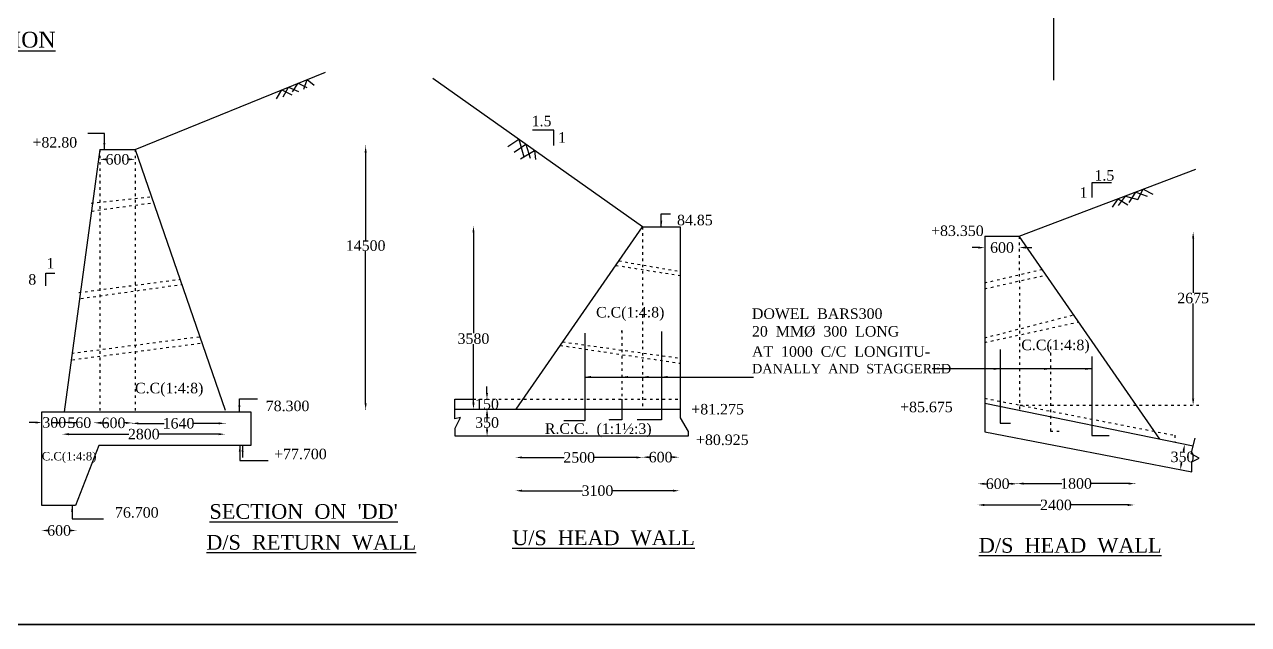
# Model space of a CAD drawing. Header units: millimetres. Extents: x 4535 to 233444, y 7325 to 109761.
# Drawn here: x 96961 to 155192, y 7325 to 35867 of the extents above; entities that cross this region are included whole.
import ezdxf

# ---------------------------------------------------------------- set-up
doc = ezdxf.new("R2010")
doc.units = ezdxf.units.MM
doc.header["$MEASUREMENT"] = 0
doc.linetypes.add('ACAD_ISO03W100', pattern=[30, 12, -18])
for name, color, linetype in [('DIM', 5, 'Continuous'), ('DO LINE', 3, 'Continuous'), ('DWG.LINE', 10, 'Continuous'), ('HATCH', 2, 'Continuous'), ('TEXT', 7, 'Continuous')]:
    doc.layers.add(name, color=color, linetype=linetype)
doc.layers.add('TITLE', color=7, linetype='Continuous', lineweight=30)
doc.styles.get("Standard").update_dxf_attribs({"font": 'TIMES.TTF', "height": 500})
doc.dimstyles.get("Standard").update_dxf_attribs({"dimtxt": 500, "dimasz": 300, "dimexe": 0.18, "dimexo": 0.0625, "dimgap": 0.09, "dimtad": 0, "dimtih": 1, "dimtoh": 1, "dimdec": 0, "dimzin": 0, "dimdsep": 46, "dimtxsty": 'Standard', "dimcen": 300, "dimclre": 256, "dimclrt": 4, "dimadec": 0, "dimazin": 0, "dimtfac": 1, "dimtdec": 0, "dimtofl": 0, "dimtmove": 0, "dimatfit": 3, "dimfxl": 5, "dimfxlon": 1, "dimtolj": 1, "dimtzin": 0, "dimarcsym": 0})

# ---------------------------------------------------------------- blocks, each defined once
blk = doc.blocks.new('*D96')
at = {"layer": 'Defpoints', "color": 0, "linetype": 'ByBlock', "ltscale": 0.2}
for p in [(97786, 16931), (98829, 16934), (98829, 16931)]:
    blk.add_point(p, dxfattribs=at)
at = {"layer": 'DIM', "color": 0, "linetype": 'ByBlock', "lineweight": -2, "ltscale": 0.2}
for p, q in [((97486, 16934), (97186, 16934)), ((99129, 16934), (99429, 16934))]:
    blk.add_line(p, q, dxfattribs=at)
at = {"layer": 'DIM', "lineweight": -2, "ltscale": 0.2}
blk.add_line((97786, 16931), (97786, 16934), dxfattribs=at)
at = {"layer": 'DIM', "linetype": 'ByBlock', "lineweight": -2, "ltscale": 0.2}
blk.add_line((98829, 16931), (98829, 16934), dxfattribs=at)
at = {"layer": 'DIM', "color": 0, "linetype": 'ByBlock', "ltscale": 0.2}
for points in [[(97486, 16984), (97486, 16884), (97786, 16934)], [(99129, 16984), (99129, 16884), (98829, 16934)]]:
    blk.add_solid(points, dxfattribs=at)
at = {"layer": 'DIM', "color": 4, "linetype": 'ByBlock', "ltscale": 0.2, "insert": (98378, 16934), "char_height": 500, "attachment_point": 5}
blk.add_mtext('\\A1;300', dxfattribs=at)
blk = doc.blocks.new('*D97')
at = {"layer": 'Defpoints', "color": 0, "linetype": 'ByBlock', "ltscale": 0.2}
for p in [(98829, 16931), (100310, 16931), (100310, 16922)]:
    blk.add_point(p, dxfattribs=at)
at = {"layer": 'DIM', "color": 0, "linetype": 'ByBlock', "lineweight": -2, "ltscale": 0.2}
for p, q in [((98529, 16922), (98229, 16922)), ((100610, 16922), (100910, 16922))]:
    blk.add_line(p, q, dxfattribs=at)
at = {"layer": 'DIM', "lineweight": -2, "ltscale": 0.2}
blk.add_line((98829, 16927), (98829, 16922), dxfattribs=at)
at = {"layer": 'DIM', "linetype": 'ByBlock', "lineweight": -2, "ltscale": 0.2}
blk.add_line((100310, 16927), (100310, 16922), dxfattribs=at)
at = {"layer": 'DIM', "color": 0, "linetype": 'ByBlock', "ltscale": 0.2}
for points in [[(98529, 16972), (98529, 16872), (98829, 16922)], [(100610, 16972), (100610, 16872), (100310, 16922)]]:
    blk.add_solid(points, dxfattribs=at)
at = {"layer": 'DIM', "color": 4, "linetype": 'ByBlock', "ltscale": 0.2, "insert": (99570, 16922), "char_height": 500, "attachment_point": 5}
blk.add_mtext('\\A1;560', dxfattribs=at)
blk = doc.blocks.new('*D98')
at = {"layer": 'Defpoints', "color": 0, "linetype": 'ByBlock', "ltscale": 0.2}
for p in [(100310, 16925), (102084, 16925), (102084, 16914)]:
    blk.add_point(p, dxfattribs=at)
at = {"layer": 'DIM', "lineweight": -2, "ltscale": 0.2}
blk.add_line((100310, 16919), (100310, 16914), dxfattribs=at)
at = {"layer": 'DIM', "color": 0, "linetype": 'ByBlock', "lineweight": -2, "ltscale": 0.2}
for p, q in [((100610, 16914), (100672, 16914)), ((101784, 16914), (101722, 16914))]:
    blk.add_line(p, q, dxfattribs=at)
at = {"layer": 'DIM', "linetype": 'ByBlock', "lineweight": -2, "ltscale": 0.2}
blk.add_line((102084, 16919), (102084, 16914), dxfattribs=at)
at = {"layer": 'DIM', "color": 0, "linetype": 'ByBlock', "ltscale": 0.2}
for points in [[(100610, 16964), (100610, 16864), (100310, 16914)], [(101784, 16964), (101784, 16864), (102084, 16914)]]:
    blk.add_solid(points, dxfattribs=at)
at = {"layer": 'DIM', "color": 4, "linetype": 'ByBlock', "ltscale": 0.2, "insert": (101197, 16914), "char_height": 500, "attachment_point": 5}
blk.add_mtext('\\A1;600', dxfattribs=at)
blk = doc.blocks.new('*D99')
at = {"layer": 'Defpoints', "color": 0, "linetype": 'ByBlock', "ltscale": 0.2}
for p in [(102084, 16914), (106495, 16914), (106495, 16894)]:
    blk.add_point(p, dxfattribs=at)
at = {"layer": 'DIM', "lineweight": -2, "ltscale": 0.2}
blk.add_line((102084, 16899), (102084, 16894), dxfattribs=at)
at = {"layer": 'DIM', "color": 0, "linetype": 'ByBlock', "lineweight": -2, "ltscale": 0.2}
for p, q in [((102384, 16894), (103607, 16894)), ((106195, 16894), (104971, 16894))]:
    blk.add_line(p, q, dxfattribs=at)
at = {"layer": 'DIM', "linetype": 'ByBlock', "lineweight": -2, "ltscale": 0.2}
blk.add_line((106495, 16899), (106495, 16894), dxfattribs=at)
at = {"layer": 'DIM', "color": 0, "linetype": 'ByBlock', "ltscale": 0.2}
for points in [[(102384, 16944), (102384, 16844), (102084, 16894)], [(106195, 16944), (106195, 16844), (106495, 16894)]]:
    blk.add_solid(points, dxfattribs=at)
at = {"layer": 'DIM', "color": 4, "linetype": 'ByBlock', "ltscale": 0.2, "insert": (104289, 16894), "char_height": 500, "attachment_point": 5}
blk.add_mtext('\\A1;1640', dxfattribs=at)
blk = doc.blocks.new('*D100')
at = {"layer": 'Defpoints', "color": 0, "linetype": 'ByBlock', "ltscale": 0.2}
for p in [(98776, 16385), (106495, 16385), (106495, 16378)]:
    blk.add_point(p, dxfattribs=at)
at = {"layer": 'DIM', "lineweight": -2, "ltscale": 0.2}
blk.add_line((98776, 16383), (98776, 16378), dxfattribs=at)
at = {"layer": 'DIM', "color": 0, "linetype": 'ByBlock', "lineweight": -2, "ltscale": 0.2}
for p, q in [((99076, 16378), (101918, 16378)), ((106195, 16378), (103353, 16378))]:
    blk.add_line(p, q, dxfattribs=at)
at = {"layer": 'DIM', "linetype": 'ByBlock', "lineweight": -2, "ltscale": 0.2}
blk.add_line((106495, 16383), (106495, 16378), dxfattribs=at)
at = {"layer": 'DIM', "color": 0, "linetype": 'ByBlock', "ltscale": 0.2}
for points in [[(99076, 16428), (99076, 16328), (98776, 16378)], [(106195, 16428), (106195, 16328), (106495, 16378)]]:
    blk.add_solid(points, dxfattribs=at)
at = {"layer": 'DIM', "color": 4, "linetype": 'ByBlock', "ltscale": 0.2, "insert": (102636, 16378), "char_height": 500, "attachment_point": 5}
blk.add_mtext('\\A1;2800', dxfattribs=at)
blk = doc.blocks.new('*D101')
at = {"layer": 'Defpoints', "color": 0, "linetype": 'ByBlock', "ltscale": 0.2}
for p in [(100540, 29451), (102229, 29451), (102229, 29451)]:
    blk.add_point(p, dxfattribs=at)
at = {"layer": 'DIM', "lineweight": -2, "ltscale": 0.2}
blk.add_line((100540, 29451), (100540, 29451), dxfattribs=at)
at = {"layer": 'DIM', "color": 0, "linetype": 'ByBlock', "lineweight": -2, "ltscale": 0.2}
for p, q in [((100840, 29451), (100860, 29451)), ((101929, 29451), (101909, 29451))]:
    blk.add_line(p, q, dxfattribs=at)
at = {"layer": 'DIM', "linetype": 'ByBlock', "lineweight": -2, "ltscale": 0.2}
blk.add_line((102229, 29451), (102229, 29451), dxfattribs=at)
at = {"layer": 'DIM', "color": 0, "linetype": 'ByBlock', "ltscale": 0.2}
for points in [[(100840, 29501), (100840, 29401), (100540, 29451)], [(101929, 29501), (101929, 29401), (102229, 29451)]]:
    blk.add_solid(points, dxfattribs=at)
at = {"layer": 'DIM', "color": 4, "linetype": 'ByBlock', "ltscale": 0.2, "insert": (101385, 29451), "char_height": 500, "attachment_point": 5}
blk.add_mtext('\\A1;600', dxfattribs=at)
blk = doc.blocks.new('*D102')
at = {"layer": 'Defpoints', "color": 0, "linetype": 'ByBlock', "ltscale": 0.2}
for p in [(113202, 30074), (113191, 17553), (113202, 17553)]:
    blk.add_point(p, dxfattribs=at)
at = {"layer": 'DIM', "lineweight": -2, "ltscale": 0.2}
blk.add_line((113196, 30074), (113191, 30074), dxfattribs=at)
at = {"layer": 'DIM', "color": 0, "linetype": 'ByBlock', "lineweight": -2, "ltscale": 0.2}
for p, q in [((113191, 29774), (113191, 25601)), ((113191, 17853), (113191, 25092))]:
    blk.add_line(p, q, dxfattribs=at)
at = {"layer": 'DIM', "linetype": 'ByBlock', "lineweight": -2, "ltscale": 0.2}
blk.add_line((113196, 17553), (113191, 17553), dxfattribs=at)
at = {"layer": 'DIM', "color": 0, "linetype": 'ByBlock', "ltscale": 0.2}
for points in [[(113141, 29774), (113241, 29774), (113191, 30074)], [(113141, 17853), (113241, 17853), (113191, 17553)]]:
    blk.add_solid(points, dxfattribs=at)
at = {"layer": 'DIM', "color": 4, "linetype": 'ByBlock', "ltscale": 0.2, "insert": (113191, 25347), "char_height": 500, "attachment_point": 5}
blk.add_mtext('\\A1;14500', dxfattribs=at)
blk = doc.blocks.new('*D103')
at = {"layer": 'Defpoints', "color": 0, "linetype": 'ByBlock', "ltscale": 0.2}
for p in [(118321, 26275), (118321, 17571), (118321, 17571)]:
    blk.add_point(p, dxfattribs=at)
at = {"layer": 'DIM', "lineweight": -2, "ltscale": 0.2}
blk.add_line((118321, 26275), (118321, 26275), dxfattribs=at)
at = {"layer": 'DIM', "color": 0, "linetype": 'ByBlock', "lineweight": -2, "ltscale": 0.2}
for p, q in [((118321, 25975), (118321, 21176)), ((118321, 17871), (118321, 20667))]:
    blk.add_line(p, q, dxfattribs=at)
at = {"layer": 'DIM', "linetype": 'ByBlock', "lineweight": -2, "ltscale": 0.2}
blk.add_line((118321, 17571), (118321, 17571), dxfattribs=at)
at = {"layer": 'DIM', "color": 0, "linetype": 'ByBlock', "ltscale": 0.2}
for points in [[(118271, 25975), (118371, 25975), (118321, 26275)], [(118271, 17871), (118371, 17871), (118321, 17571)]]:
    blk.add_solid(points, dxfattribs=at)
at = {"layer": 'DIM', "color": 4, "linetype": 'ByBlock', "ltscale": 0.2, "insert": (118321, 20922), "char_height": 500, "attachment_point": 5}
blk.add_mtext('\\A1;3580', dxfattribs=at)
blk = doc.blocks.new('*D104')
at = {"layer": 'Defpoints', "color": 0, "linetype": 'ByBlock', "ltscale": 0.2}
for p in [(118963, 17571), (119172, 18041), (119172, 17571)]:
    blk.add_point(p, dxfattribs=at)
at = {"layer": 'DIM', "color": 0, "linetype": 'ByBlock', "lineweight": -2, "ltscale": 0.2}
for p, q in [((118963, 18341), (118963, 18641)), ((118963, 17271), (118963, 16971))]:
    blk.add_line(p, q, dxfattribs=at)
at = {"layer": 'DIM', "lineweight": -2, "ltscale": 0.2}
blk.add_line((118968, 18041), (118963, 18041), dxfattribs=at)
at = {"layer": 'DIM', "linetype": 'ByBlock', "lineweight": -2, "ltscale": 0.2}
blk.add_line((118968, 17571), (118963, 17571), dxfattribs=at)
at = {"layer": 'DIM', "color": 0, "linetype": 'ByBlock', "ltscale": 0.2}
for points in [[(118913, 18341), (119013, 18341), (118963, 18041)], [(118913, 17271), (119013, 17271), (118963, 17571)]]:
    blk.add_solid(points, dxfattribs=at)
at = {"layer": 'DIM', "color": 4, "linetype": 'ByBlock', "ltscale": 0.2, "insert": (118963, 17806), "char_height": 500, "attachment_point": 5}
blk.add_mtext('\\A1;150', dxfattribs=at)
blk = doc.blocks.new('*D105')
at = {"layer": 'Defpoints', "color": 0, "linetype": 'ByBlock', "ltscale": 0.2}
for p in [(118968, 17571), (118968, 16289), (118968, 16289)]:
    blk.add_point(p, dxfattribs=at)
at = {"layer": 'DIM', "lineweight": -2, "ltscale": 0.2}
blk.add_line((118968, 17571), (118968, 17571), dxfattribs=at)
at = {"layer": 'DIM', "color": 0, "linetype": 'ByBlock', "lineweight": -2, "ltscale": 0.2}
for p, q in [((118968, 17271), (118968, 17185)), ((118968, 16589), (118968, 16676))]:
    blk.add_line(p, q, dxfattribs=at)
at = {"layer": 'DIM', "linetype": 'ByBlock', "lineweight": -2, "ltscale": 0.2}
blk.add_line((118968, 16289), (118968, 16289), dxfattribs=at)
at = {"layer": 'DIM', "color": 0, "linetype": 'ByBlock', "ltscale": 0.2}
for points in [[(118918, 17271), (119018, 17271), (118968, 17571)], [(118918, 16589), (119018, 16589), (118968, 16289)]]:
    blk.add_solid(points, dxfattribs=at)
at = {"layer": 'DIM', "color": 4, "linetype": 'ByBlock', "ltscale": 0.2, "insert": (118968, 16930), "char_height": 500, "attachment_point": 5}
blk.add_mtext('\\A1;350', dxfattribs=at)
blk = doc.blocks.new('*D106')
at = {"layer": 'Defpoints', "color": 0, "linetype": 'ByBlock', "ltscale": 0.2}
for p in [(120337, 15286), (126364, 15286), (126364, 15270)]:
    blk.add_point(p, dxfattribs=at)
at = {"layer": 'DIM', "lineweight": -2, "ltscale": 0.2}
blk.add_line((120337, 15275), (120337, 15270), dxfattribs=at)
at = {"layer": 'DIM', "color": 0, "linetype": 'ByBlock', "lineweight": -2, "ltscale": 0.2}
for p, q in [((120637, 15270), (122633, 15270)), ((126064, 15270), (124068, 15270))]:
    blk.add_line(p, q, dxfattribs=at)
at = {"layer": 'DIM', "linetype": 'ByBlock', "lineweight": -2, "ltscale": 0.2}
blk.add_line((126364, 15275), (126364, 15270), dxfattribs=at)
at = {"layer": 'DIM', "color": 0, "linetype": 'ByBlock', "ltscale": 0.2}
for points in [[(120637, 15320), (120637, 15220), (120337, 15270)], [(126064, 15320), (126064, 15220), (126364, 15270)]]:
    blk.add_solid(points, dxfattribs=at)
at = {"layer": 'DIM', "color": 4, "linetype": 'ByBlock', "ltscale": 0.2, "insert": (123350, 15270), "char_height": 500, "attachment_point": 5}
blk.add_mtext('\\A1;2500', dxfattribs=at)
blk = doc.blocks.new('*D107')
at = {"layer": 'Defpoints', "color": 0, "linetype": 'ByBlock', "ltscale": 0.2}
for p in [(126359, 15271), (128089, 15284), (128089, 15271)]:
    blk.add_point(p, dxfattribs=at)
at = {"layer": 'DIM', "lineweight": -2, "ltscale": 0.2}
blk.add_line((126359, 15279), (126359, 15284), dxfattribs=at)
at = {"layer": 'DIM', "color": 0, "linetype": 'ByBlock', "lineweight": -2, "ltscale": 0.2}
for p, q in [((126659, 15284), (126699, 15284)), ((127789, 15284), (127749, 15284))]:
    blk.add_line(p, q, dxfattribs=at)
at = {"layer": 'DIM', "linetype": 'ByBlock', "lineweight": -2, "ltscale": 0.2}
blk.add_line((128089, 15279), (128089, 15284), dxfattribs=at)
at = {"layer": 'DIM', "color": 0, "linetype": 'ByBlock', "ltscale": 0.2}
for points in [[(126659, 15334), (126659, 15234), (126359, 15284)], [(127789, 15334), (127789, 15234), (128089, 15284)]]:
    blk.add_solid(points, dxfattribs=at)
at = {"layer": 'DIM', "color": 4, "linetype": 'ByBlock', "ltscale": 0.2, "insert": (127224, 15284), "char_height": 500, "attachment_point": 5}
blk.add_mtext('\\A1;600', dxfattribs=at)
blk = doc.blocks.new('*D108')
at = {"layer": 'Defpoints', "color": 0, "linetype": 'ByBlock', "ltscale": 0.2}
for p in [(120330, 13667), (128107, 13689), (128107, 13667)]:
    blk.add_point(p, dxfattribs=at)
at = {"layer": 'DIM', "lineweight": -2, "ltscale": 0.2}
blk.add_line((120330, 13684), (120330, 13689), dxfattribs=at)
at = {"layer": 'DIM', "color": 0, "linetype": 'ByBlock', "lineweight": -2, "ltscale": 0.2}
for p, q in [((120630, 13689), (123509, 13689)), ((127807, 13689), (124929, 13689))]:
    blk.add_line(p, q, dxfattribs=at)
at = {"layer": 'DIM', "linetype": 'ByBlock', "lineweight": -2, "ltscale": 0.2}
blk.add_line((128107, 13684), (128107, 13689), dxfattribs=at)
at = {"layer": 'DIM', "color": 0, "linetype": 'ByBlock', "ltscale": 0.2}
for points in [[(120630, 13739), (120630, 13639), (120330, 13689)], [(127807, 13739), (127807, 13639), (128107, 13689)]]:
    blk.add_solid(points, dxfattribs=at)
at = {"layer": 'DIM', "color": 4, "linetype": 'ByBlock', "ltscale": 0.2, "insert": (124219, 13689), "char_height": 500, "attachment_point": 5}
blk.add_mtext('\\A1;3100', dxfattribs=at)
blk = doc.blocks.new('*D109')
at = {"layer": 'Defpoints', "color": 0, "linetype": 'ByBlock', "ltscale": 0.2}
for p in [(142642, 25254), (144286, 25256), (144286, 25256)]:
    blk.add_point(p, dxfattribs=at)
at = {"layer": 'DIM', "color": 0, "linetype": 'ByBlock', "lineweight": -2, "ltscale": 0.2}
for p, q in [((142342, 25253), (142042, 25253)), ((144586, 25257), (144886, 25257))]:
    blk.add_line(p, q, dxfattribs=at)
at = {"layer": 'DIM', "lineweight": -2, "ltscale": 0.2}
blk.add_line((142642, 25254), (142642, 25254), dxfattribs=at)
at = {"layer": 'DIM', "linetype": 'ByBlock', "lineweight": -2, "ltscale": 0.2}
blk.add_line((144286, 25256), (144286, 25256), dxfattribs=at)
at = {"layer": 'DIM', "color": 0, "linetype": 'ByBlock', "ltscale": 0.2}
for points in [[(142342, 25303), (142342, 25203), (142642, 25254)], [(144586, 25307), (144586, 25207), (144286, 25256)]]:
    blk.add_solid(points, dxfattribs=at)
at = {"layer": 'DIM', "color": 4, "linetype": 'ByBlock', "ltscale": 0.2, "insert": (143464, 25255), "char_height": 500, "attachment_point": 5}
blk.add_mtext('\\A1;600', dxfattribs=at)
blk = doc.blocks.new('*D110')
at = {"layer": 'Defpoints', "color": 0, "linetype": 'ByBlock', "ltscale": 0.2}
for p in [(152558, 25995), (152558, 17761), (152558, 17761)]:
    blk.add_point(p, dxfattribs=at)
at = {"layer": 'DIM', "lineweight": -2, "ltscale": 0.2}
blk.add_line((152558, 25995), (152558, 25995), dxfattribs=at)
at = {"layer": 'DIM', "color": 0, "linetype": 'ByBlock', "lineweight": -2, "ltscale": 0.2}
for p, q in [((152558, 25695), (152558, 23106)), ((152558, 18061), (152558, 22595))]:
    blk.add_line(p, q, dxfattribs=at)
at = {"layer": 'DIM', "linetype": 'ByBlock', "lineweight": -2, "ltscale": 0.2}
blk.add_line((152558, 17761), (152558, 17761), dxfattribs=at)
at = {"layer": 'DIM', "color": 0, "linetype": 'ByBlock', "ltscale": 0.2}
for points in [[(152508, 25695), (152608, 25695), (152558, 25995)], [(152508, 18061), (152608, 18061), (152558, 17761)]]:
    blk.add_solid(points, dxfattribs=at)
at = {"layer": 'DIM', "color": 4, "linetype": 'ByBlock', "ltscale": 0.2, "insert": (152558, 22851), "char_height": 500, "attachment_point": 5}
blk.add_mtext('\\A1;2675', dxfattribs=at)
blk = doc.blocks.new('*D111')
at = {"layer": 'Defpoints', "color": 0, "linetype": 'ByBlock', "ltscale": 0.2}
for p in [(152157, 15902), (151949, 14689), (151949, 14689)]:
    blk.add_point(p, dxfattribs=at)
at = {"layer": 'DIM', "lineweight": -2, "ltscale": 0.2}
blk.add_line((152157, 15902), (152157, 15902), dxfattribs=at)
at = {"layer": 'DIM', "color": 0, "linetype": 'ByBlock', "lineweight": -2, "ltscale": 0.2}
for p, q in [((152106, 15607), (152096, 15550)), ((151999, 14984), (152009, 15041))]:
    blk.add_line(p, q, dxfattribs=at)
at = {"layer": 'DIM', "linetype": 'ByBlock', "lineweight": -2, "ltscale": 0.2}
blk.add_line((151949, 14689), (151949, 14689), dxfattribs=at)
at = {"layer": 'DIM', "color": 0, "linetype": 'ByBlock', "ltscale": 0.2}
for points in [[(152057, 15615), (152155, 15598), (152157, 15902)], [(151950, 14993), (152049, 14976), (151949, 14689)]]:
    blk.add_solid(points, dxfattribs=at)
at = {"layer": 'DIM', "color": 4, "linetype": 'ByBlock', "ltscale": 0.2, "insert": (152053, 15296), "char_height": 500, "attachment_point": 5}
blk.add_mtext('\\A1;350', dxfattribs=at)
blk = doc.blocks.new('*D112')
at = {"layer": 'Defpoints', "color": 0, "linetype": 'ByBlock', "ltscale": 0.2}
for p in [(142330, 14031), (144188, 14031), (144188, 14018)]:
    blk.add_point(p, dxfattribs=at)
at = {"layer": 'DIM', "lineweight": -2, "ltscale": 0.2}
blk.add_line((142330, 14023), (142330, 14018), dxfattribs=at)
at = {"layer": 'DIM', "color": 0, "linetype": 'ByBlock', "lineweight": -2, "ltscale": 0.2}
for p, q in [((142630, 14018), (142734, 14018)), ((143888, 14018), (143784, 14018))]:
    blk.add_line(p, q, dxfattribs=at)
at = {"layer": 'DIM', "linetype": 'ByBlock', "lineweight": -2, "ltscale": 0.2}
blk.add_line((144188, 14023), (144188, 14018), dxfattribs=at)
at = {"layer": 'DIM', "color": 0, "linetype": 'ByBlock', "ltscale": 0.2}
for points in [[(142630, 14068), (142630, 13968), (142330, 14018)], [(143888, 14068), (143888, 13968), (144188, 14018)]]:
    blk.add_solid(points, dxfattribs=at)
at = {"layer": 'DIM', "color": 4, "linetype": 'ByBlock', "ltscale": 0.2, "insert": (143259, 14018), "char_height": 500, "attachment_point": 5}
blk.add_mtext('\\A1;600', dxfattribs=at)
blk = doc.blocks.new('*D113')
at = {"layer": 'Defpoints', "color": 0, "linetype": 'ByBlock', "ltscale": 0.2}
for p in [(144188, 14018), (149783, 14028), (149783, 14018)]:
    blk.add_point(p, dxfattribs=at)
at = {"layer": 'DIM', "lineweight": -2, "ltscale": 0.2}
blk.add_line((144188, 14023), (144188, 14028), dxfattribs=at)
at = {"layer": 'DIM', "color": 0, "linetype": 'ByBlock', "lineweight": -2, "ltscale": 0.2}
for p, q in [((144488, 14028), (146304, 14028)), ((149483, 14028), (147668, 14028))]:
    blk.add_line(p, q, dxfattribs=at)
at = {"layer": 'DIM', "linetype": 'ByBlock', "lineweight": -2, "ltscale": 0.2}
blk.add_line((149783, 14023), (149783, 14028), dxfattribs=at)
at = {"layer": 'DIM', "color": 0, "linetype": 'ByBlock', "ltscale": 0.2}
for points in [[(144488, 14078), (144488, 13978), (144188, 14028)], [(149483, 14078), (149483, 13978), (149783, 14028)]]:
    blk.add_solid(points, dxfattribs=at)
at = {"layer": 'DIM', "color": 4, "linetype": 'ByBlock', "ltscale": 0.2, "insert": (146986, 14028), "char_height": 500, "attachment_point": 5}
blk.add_mtext('\\A1;1800', dxfattribs=at)
blk = doc.blocks.new('*D114')
at = {"layer": 'Defpoints', "color": 0, "linetype": 'ByBlock', "ltscale": 0.2}
for p in [(142316, 13017), (149749, 13017), (149749, 13011)]:
    blk.add_point(p, dxfattribs=at)
at = {"layer": 'DIM', "lineweight": -2, "ltscale": 0.2}
blk.add_line((142316, 13016), (142316, 13011), dxfattribs=at)
at = {"layer": 'DIM', "color": 0, "linetype": 'ByBlock', "lineweight": -2, "ltscale": 0.2}
for p, q in [((142616, 13011), (145315, 13011)), ((149449, 13011), (146750, 13011))]:
    blk.add_line(p, q, dxfattribs=at)
at = {"layer": 'DIM', "linetype": 'ByBlock', "lineweight": -2, "ltscale": 0.2}
blk.add_line((149749, 13016), (149749, 13011), dxfattribs=at)
at = {"layer": 'DIM', "color": 0, "linetype": 'ByBlock', "ltscale": 0.2}
for points in [[(142616, 13061), (142616, 12961), (142316, 13011)], [(149449, 13061), (149449, 12961), (149749, 13011)]]:
    blk.add_solid(points, dxfattribs=at)
at = {"layer": 'DIM', "color": 4, "linetype": 'ByBlock', "ltscale": 0.2, "insert": (146032, 13011), "char_height": 500, "attachment_point": 5}
blk.add_mtext('\\A1;2400', dxfattribs=at)
blk = doc.blocks.new('*D124')
at = {"layer": 'Defpoints', "color": 0, "linetype": 'ByBlock', "ltscale": 0.2}
for p in [(97781, 11789), (99434, 11797), (99434, 11789)]:
    blk.add_point(p, dxfattribs=at)
at = {"layer": 'DIM', "lineweight": -2, "ltscale": 0.2}
blk.add_line((97781, 11792), (97781, 11798), dxfattribs=at)
at = {"layer": 'DIM', "color": 0, "linetype": 'ByBlock', "lineweight": -2, "ltscale": 0.2}
for p, q in [((98081, 11797), (98083, 11797)), ((99134, 11797), (99132, 11797))]:
    blk.add_line(p, q, dxfattribs=at)
at = {"layer": 'DIM', "linetype": 'ByBlock', "lineweight": -2, "ltscale": 0.2}
blk.add_line((99434, 11792), (99434, 11798), dxfattribs=at)
at = {"layer": 'DIM', "color": 0, "linetype": 'ByBlock', "ltscale": 0.2}
for points in [[(98081, 11847), (98081, 11747), (97781, 11797)], [(99134, 11847), (99134, 11747), (99434, 11797)]]:
    blk.add_solid(points, dxfattribs=at)
at = {"layer": 'DIM', "color": 4, "linetype": 'ByBlock', "ltscale": 0.2, "insert": (98607, 11797), "char_height": 500, "attachment_point": 5}
blk.add_mtext('\\A1;600', dxfattribs=at)

msp = doc.modelspace()

# ---------------------------------------------------------------- linework, layer by layer
at = {"layer": 'DO LINE', "linetype": 'ACAD_ISO03W100', "ltscale": 10}
for points in [[(100539.8, 29923.7), (100539.8, 17438)], [(102229.2, 29923.7), (102229.2, 17475.3)], [(100126.5, 27365), (103024.2, 27671)], [(100157.1, 26994.3), (103085.7, 27393.8)], [(126356.4, 26235.5), (126356.4, 17571.4)], [(144285.5, 25792.9), (144298.1, 17519.7)], [(125237.9, 24622.7), (128152.5, 24118.8)], [(125090.4, 24410), (128152.5, 23923)], [(142642.4, 23576), (145376, 24218.6)], [(142642.4, 23296.5), (145562.7, 23949.1)], [(99542.6, 23114.6), (104388.2, 23751.4)], [(99641.8, 22833.9), (104479, 23505.5)], [(142642.4, 20961.5), (146874.4, 22055.7)], [(142642.4, 20741.6), (147109.3, 21716.6)], [(99206, 20226.9), (105386.2, 21030.4)], [(125376.8, 21305.7), (125376.8, 18040.9)], [(99243.6, 19919.9), (105442.3, 20719)], [(122449.9, 20602.4), (128152.5, 19752.7)], [(122566.1, 20770), (128152.5, 19993)], [(145769.9, 20546.7), (145769.9, 16514.1), (146177.9, 16514.1)], [(142642.4, 18085.7), (151690.1, 16324.4), (151688.7, 15998.6)], [(118319.1, 18040.9), (128152.5, 18040.9)], [(144312.1, 17760.7), (152955.8, 17760.7)]]:
    msp.add_lwpolyline(points, dxfattribs=at)
at = {"layer": 'DWG.LINE', "linetype": 'ByBlock', "ltscale": 0.2}
for points in [[(145919.9, 49705.6), (145919.9, 33220.7)], [(102229.2, 29923.7), (111279, 33596)], [(126356.4, 26235.5), (116384.4, 33301.7)], [(122137.7, 30104.8), (122137.7, 30846.3), (121135, 30846.3)], [(100539.8, 29923.7), (98851.4, 17440.1)], [(100539.8, 29923.7), (102229.2, 29923.7)], [(102229.2, 29923.7), (106505, 17522.2)], [(142642.4, 25792.9), (144285.5, 25792.9), (152690.5, 28977.9)], [(147752.2, 27633.6), (147752.2, 28345.7), (148676.9, 28345.7)], [(128152.5, 26235.5), (128152.5, 17605), (128152.5, 17149), (128532.7, 16500), (128532.7, 16288.9), (117452.1, 16288.9), (117452.1, 16668), (117708.3, 17174.8), (117430, 17101.8), (117430, 18040.9), (118319.1, 18040.9)], [(120347.9, 17571.4), (126356.4, 26235.5), (128152.5, 26235.5)], [(142642.4, 25792.9), (142642.4, 16483), (152502.1, 14582.1), (152502.1, 15064), (152850.8, 15232.1), (152456.7, 15449.5), (152649.6, 16191.9)], [(150967.5, 16147.1), (144285.5, 25792.9)], [(97981.4, 23434.1), (97981.4, 24038.1), (98401.6, 24038.1)], [(123610.4, 21177.2), (123610.4, 17019.6), (122620.8, 17019.6)], [(125376.8, 21246.4), (125376.8, 21305.7)], [(127261.2, 21263.4), (127261.2, 17061.8), (126112.2, 17061.8)], [(143372.1, 20408.5), (143372.1, 16906.2), (143865.6, 16906.2)], [(147731.1, 20069), (147731.1, 16323.1), (148560.3, 16323.1)], [(117430, 17571.4), (128152.5, 17571.4)], [(125376.8, 18040.9), (125376.8, 17067.4), (124789.7, 17067.4), (124760.8, 17037.3)], [(142642.4, 17860.5), (152553.2, 15820.7)]]:
    msp.add_lwpolyline(points, dxfattribs=at)
msp.add_lwpolyline([(97786.5, 17444.9), (107729.1, 17444.9), (107729.1, 15839.9), (100495.4, 15839.9), (99392.5, 12985.1), (97786.5, 12985.1), (97786.5, 17444.9)], close=True, dxfattribs=at)
at = {"layer": 'HATCH', "linetype": 'ByBlock', "ltscale": 0.2}
for points in [[(110245.9, 32791.7), (110414.2, 33245.1), (110744, 32980.7)], [(108942.6, 32324.7), (109198.2, 32751.7), (109683.2, 32514.7)], [(109268.8, 32424.4), (109524.1, 32883.9), (109988.7, 32676.6)], [(109706.7, 32668.2), (109982.2, 33069.8), (110388.4, 32869)], [(119951.4, 30061.2), (120472.4, 30404.9), (120710.5, 29566.2)], [(120256.9, 29799.1), (120806, 30168.5), (121016.3, 29508.6)], [(120562.7, 29468.5), (121220, 29875.1), (121274.5, 29448.5)], [(149929.9, 27547.7), (150186.5, 28029), (150647.1, 27795.6)], [(148726.9, 27183.4), (148989.9, 27575.5), (149450.6, 27293)], [(149005.3, 27262.5), (149334.7, 27706.2), (149929.9, 27547.7)], [(149511.8, 27391.5), (149834.6, 27895.6), (150368.4, 27700.6)]]:
    msp.add_lwpolyline(points, dxfattribs=at)
at = {"layer": 'TITLE', "linetype": 'ByBlock', "ltscale": 0.2}
for points in [[(4534.7, 109760.6), (233172.7, 109760.6), (233172.7, 7324.6), (4534.7, 7324.6)], [(233172.7, 109760.6), (4534.7, 109760.6), (4534.7, 7324.6), (233172.7, 7324.6)]]:
    msp.add_lwpolyline(points, close=True, dxfattribs=at)

# ---------------------------------------------------------------- texts
at = {"layer": 'TEXT', "linetype": 'ByBlock', "ltscale": 0.2}
for s, height, p in [('1.5', 500, (121088.5, 31023.4)), ('+82.80', 500, (97341.6, 30012.7)), ('1', 500, (122344.1, 30241.3)), ('1.5', 500, (147862.3, 28439.2)), ('1', 500, (147155.9, 27625.5)), ('84.85', 500, (128003, 26315.4)), ('+83.350', 500, (140090.9, 25804.8)), ('1', 500, (98007.5, 24261.3)), ('8', 500, (97141.8, 23490.4)), ('C.C(1:4:8)', 500, (124151.9, 21931)), ('DOWEL  BARS300', 500, (131569, 21861.1)), ('20  MM%%C  300  LONG', 500, (131569, 21020.6)), ('AT  1000  C/C  LONGITU-', 500, (131569, 20060.8)), ('C.C(1:4:8)', 500, (144381.1, 20375.2)), ('DANALLY  AND  STAGGERED', 450, (131569, 19272)), ('C.C(1:4:8)', 500, (102220, 18322)), ('78.300', 500, (108438.9, 17473.9)), ('+81.275', 500, (128682.9, 17318)), ('+85.675', 500, (138617.2, 17424.1)), ('R.C.C.  (1:1½:3)', 500, (121718.2, 16393.9)), ('+80.925', 500, (128906.3, 15862.4)), ('C.C(1:4:8)', 400, (97783.5, 15130.7)), ('+77.700', 500, (108836.8, 15186.8)), ('76.700', 500, (101265.5, 12407.2))]:
    msp.add_text(s, height=height, dxfattribs=at).set_placement(p)
at = {"layer": 'TITLE', "linetype": 'ByBlock', "ltscale": 0.2}
for s, height, p in [('%%UHALF  PLAN  AT  TOP  AND  HALF  PLAN  AT  FOUNDATION', 750, (67038.5, 34769.2)), ("%%USECTION  ON  'DD'", 700, (105759.9, 12352.5)), ('%%UU/S  HEAD  WALL', 700, (120162.4, 11099.3)), ('%%UD/S  RETURN  WALL', 700, (105612, 10884.2)), ('%%UD/S  HEAD  WALL', 700, (142363.1, 10740.2))]:
    msp.add_text(s, height=height, dxfattribs=at).set_placement(p)

# ---------------------------------------------------------------- dimensions: what is measured, and where the dimension line sits
at = {"layer": 'DIM', "linetype": 'ByBlock', "ltscale": 0.2}
for p1, p2, distance, text, picture, middle in [((100539.8, 29450.5), (102229.2, 29450.5), 0, '600', '*D101', (101384.5, 29450.5)), ((142642.4, 25253.7), (144286.3, 25256.2), 0, '600', '*D109', (143464.3, 25254.9)), ((118967.7, 17571.4), (118967.7, 16288.9), 0, '350', '*D105', (118967.7, 16930.1)), ((98829.5, 16930.7), (100310.2, 16930.7), -8.5, '560', '*D97', (99569.8, 16922.2)), ((100310.2, 16924.7), (102083.6, 16924.7), -10.8, '600', '*D98', (101196.9, 16913.9)), ((102083.6, 16913.7), (106494.6, 16913.7), -19.3, '1640', '*D99', (104289.1, 16894.4)), ((98776.1, 16385), (106495.4, 16385), -6.9, '2800', '*D100', (102635.7, 16378.1)), ((152156.9, 15902.3), (151948.7, 14688.8), 0, '350', '*D111', (152052.8, 15295.5)), ((120336.5, 15285.7), (126364.3, 15285.7), -15.5, '2500', '*D106', (123350.4, 15270.2)), ((126359.2, 15271), (128089.2, 15271), 12.5, '600', '*D107', (127224.2, 15283.6)), ((120330.5, 13667.2), (128107.2, 13667.2), 22.1, '3100', '*D108', (124218.9, 13689.2)), ((142329.8, 14030.6), (144188.1, 14030.6), -12.3, '600', '*D112', (143259, 14018.3)), ((144188.1, 14018.1), (149783.2, 14018.1), 9.6, '1800', '*D113', (146985.7, 14027.7)), ((142315.7, 13017), (149749.1, 13017), -5.5, '2400', '*D114', (146032.4, 13011.5)), ((97781, 11789.2), (99433.7, 11789.2), 8.3, '600', '*D124', (98607.4, 11797.5))]:
    dim = msp.add_aligned_dim(p1=p1, p2=p2, distance=distance, text=text, dimstyle='Standard', dxfattribs=at)
    dim.commit()
    dim.dimension.update_dxf_attribs({"geometry": picture, "text_midpoint": middle})
for base, p1, p2, angle, text, picture, middle in [((113190.8, 17552.6), (113201.5, 30074.5), (113201.5, 17552.6), 270, '14500', '*D102', (113190.8, 25346.7)), ((118321.1, 17571.4), (118321.1, 26274.7), (118321.1, 17571.4), 270, '3580', '*D103', (118321.1, 20921.9)), ((152558.1, 17760.7), (152558.1, 25995.3), (152558.1, 17760.7), 270, '2675', '*D110', (152558.1, 22850.6)), ((118962.7, 17571.4), (119172.2, 18040.9), (119172.2, 17571.4), 270, '150', '*D104', (118962.7, 17806.1)), ((98829.5, 16933.7), (97786.5, 16930.7), (98829.5, 16930.7), 0, '300', '*D96', (98378.1, 16933.7))]:
    dim = msp.add_linear_dim(base=base, p1=p1, p2=p2, angle=angle, text=text, dimstyle='Standard', dxfattribs=at)
    dim.commit()
    dim.dimension.update_dxf_attribs({"geometry": picture, "text_midpoint": middle, "dimtype": 161})

# ---------------------------------------------------------------- leaders
for points in [[(100760.2, 29923.7), (100760.2, 30687.7), (99975, 30687.7)], [(127254.4, 26235.5), (127254.4, 26863.6), (127697.3, 26863.6)], [(143372.1, 19483.7), (140145.2, 19483.7)], [(145769.9, 19483.7), (143372.1, 19483.7)], [(147731.1, 19483.7), (145769.9, 19483.7)], [(123610.4, 19098.4), (125376.8, 19098.4)], [(125376.8, 19098.4), (126356.4, 19098.4)], [(126356.4, 19098.4), (127261.2, 19098.4)], [(127261.2, 19098.4), (131642.9, 19098.4)], [(107182.9, 17444.9), (107182.9, 18059.2), (108052.7, 18059.2)], [(107204.7, 15839.9), (107204.7, 15133.4), (108555, 15133.4)], [(107336.2, 15839.9), (107336.2, 15270.6)], [(99224.7, 12985.1), (99224.7, 12347.4), (100717.2, 12347.4)]]:
    msp.add_leader(points, dimstyle='Standard', override={"dimgap": 0.09, "dimtad": 0}, dxfattribs=at)

doc.saveas('drawing.dxf')
